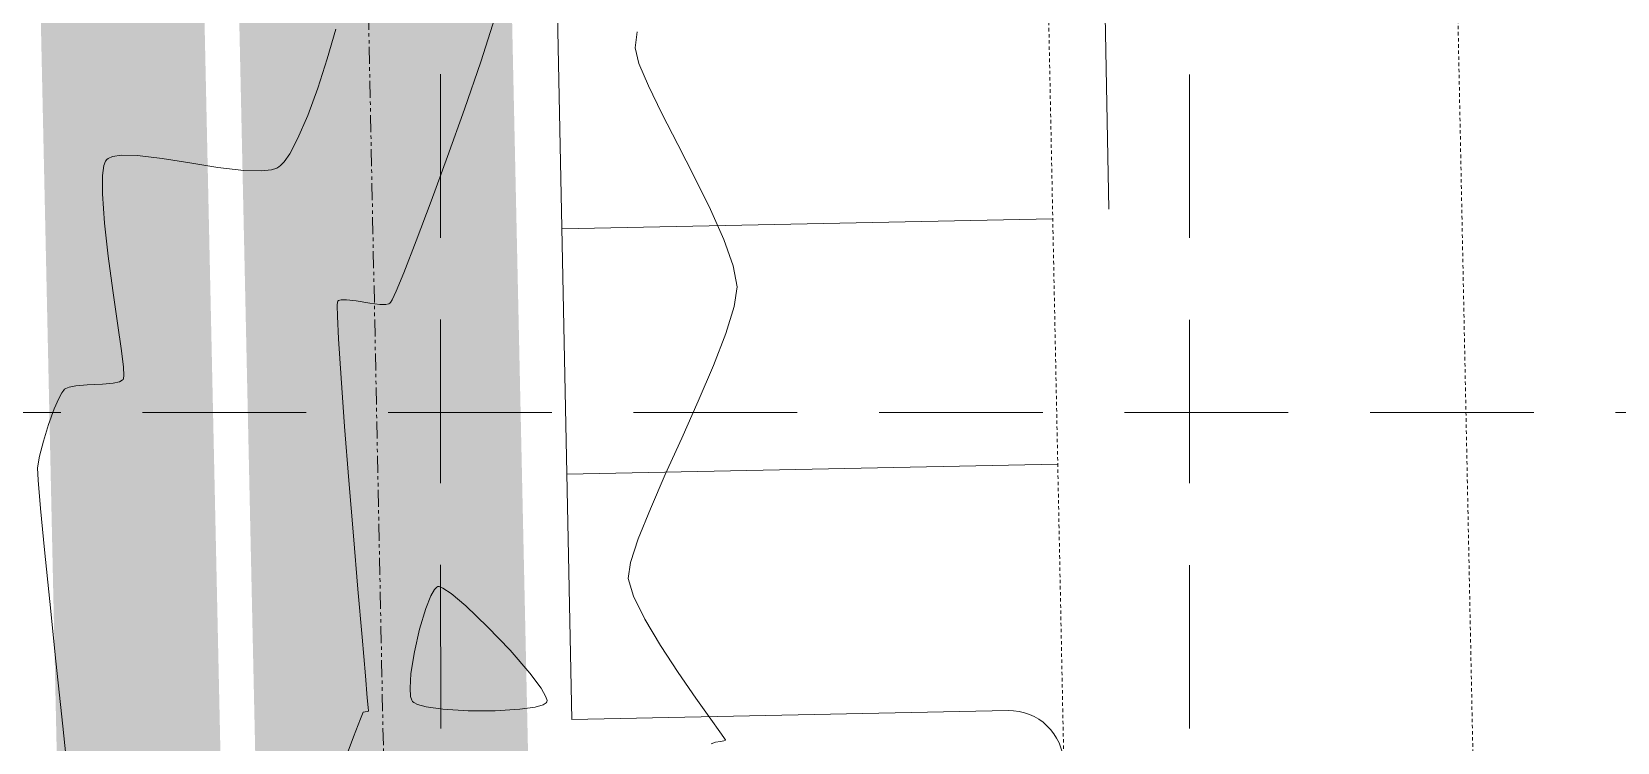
# Model space of a CAD drawing. Extents: x 2140663 to 2528301, y 336313 to 7007653.
# Drawn here: x 2527323.9 to 2527382, y 7007255.5 to 7007281.6 of the extents above; entities that cross this region are included whole.
import ezdxf

# ---------------------------------------------------------------- set-up
doc = ezdxf.new("R2010")
doc.units = 0
doc.header["$MEASUREMENT"] = 0
for name, pattern in [('HIDDEN', [0.375, 0.25, -0.125]), ('PHANTOM2', [1.25, 0.625, -0.125, 0.125, -0.125, 0.125, -0.125]), ('xdrc002pt$0$HIDDEN2', [0.1875, 0.125, -0.0625])]:
    doc.linetypes.add(name, pattern=pattern)
for name, color, linetype in [('1 EXISTING CONTOURS', 43, 'Continuous'), ('1 SILT FENCE', 200, 'Continuous'), ('GRID', 254, 'HIDDEN'), ('LIMITS OF DISTURBANCE', 1, 'HIDDEN'), ('xdrc002ar$0$xdrc002ar$0$C-PKNG-FACE-N', 1, 'Continuous'), ('xdrc002ar$0$xdrc002ar$0$C-PKNG-STRP-N', 6, 'Continuous'), ('xdrc002bs$0$v-rail-road-exist-demo', 14, 'xdrc002bs$0$TRACKS'), ('xdrc002pt$0$V-ESMT-ACCS-N', 2, 'xdrc002pt$0$HIDDEN2'), ('xdrc002pt$0$V-ESMT-WATR-N', 2, 'xdrc002pt$0$HIDDEN2'), ('xdrc002pt$0$v-prop-line', 3, 'PHANTOM2')]:
    doc.layers.add(name, color=color, linetype=linetype)
doc.linetypes.add('xdrc002bs$0$TRACKS', pattern='A,0.15,[130,ltypeshp.shx,S=0.25,R=0,X=0,Y=0],0.15', length=0.3)

msp = doc.modelspace()

# ---------------------------------------------------------------- linework, layer by layer
at = {"layer": '1 EXISTING CONTOURS', "color": 43, "lineweight": 0}
for points, elevation in [([(2527340.877738258, 7007282.12580729), (2527340.340392881, 7007280.482335719)], 602), ([(2527346.071939049, 7007281.582149992), (2527346.001975047, 7007280.99090871)], 603), ([(2527346.001975047, 7007280.99090871), (2527346.140962644, 7007280.419370962)], 603), ([(2527334.71695648, 7007280.591665261), (2527334.368951494, 7007279.512934957)], 601), ([(2527346.487306, 7007279.593610108), (2527346.981731658, 7007278.579454304)], 603), ([(2527339.744788606, 7007278.743920085), (2527339.127813582, 7007277.005209032)], 602), ([(2527333.627432346, 7007277.647675735), (2527333.337882407, 7007277.106796074)], 601), ([(2527326.630981685, 7007276.88776194), (2527326.590881274, 7007276.833732357)], 601), ([(2527326.687112919, 7007276.93384797), (2527326.630981685, 7007276.88776194)], 601), ([(2527326.84236858, 7007277.002521493), (2527326.687112919, 7007276.93384797)], 601), ([(2527327.171639076, 7007277.053025871), (2527326.84236858, 7007277.002521493)], 601), ([(2527328.667024584, 7007276.931335798), (2527327.759520079, 7007277.039827236)], 601), ([(2527339.127813582, 7007277.005209032), (2527338.526355962, 7007275.360851205)], 602), ([(2527326.475733553, 7007276.307859655), (2527326.470996028, 7007275.632725528)], 601), ([(2527332.29094527, 7007276.472180947), (2527331.652881552, 7007276.491808711)], 601), ([(2527332.668830273, 7007276.516457105), (2527332.29094527, 7007276.472180947)], 601), ([(2527332.86172297, 7007276.580308782), (2527332.668830273, 7007276.516457105)], 601), ([(2527332.938240932, 7007276.623782978), (2527332.86172297, 7007276.580308782)], 601), ([(2527333.000940499, 7007276.672860413), (2527332.938240932, 7007276.623782978)], 601), ([(2527326.470996028, 7007275.632725528), (2527326.547971976, 7007274.562522044)], 601), ([(2527348.760767853, 7007275.064898762), (2527349.254788131, 7007273.955444729)], 603), ([(2527326.687803358, 7007273.34284445), (2527326.859147362, 7007272.0829298)], 601), ([(2527326.859147362, 7007272.0829298), (2527327.030661177, 7007270.892015151)], 601), ([(2527337.238819154, 7007272.064257728), (2527337.094132297, 7007271.750146094)], 602), ([(2527335.0908121, 7007271.67460357), (2527335.081039432, 7007271.541020446)], 602), ([(2527335.081039432, 7007271.541020446), (2527335.086516883, 7007271.149634436)], 602), ([(2527335.100036217, 7007271.700008083), (2527335.0908121, 7007271.67460357)], 602), ([(2527335.220195002, 7007271.746136509), (2527335.129418886, 7007271.721208924)], 602), ([(2527335.777509614, 7007271.704185505), (2527335.422598268, 7007271.74759699)], 602), ([(2527336.275093637, 7007271.623549243), (2527335.777509614, 7007271.704185505)], 602), ([(2527336.86650973, 7007271.57722935), (2527336.644619903, 7007271.578265376)], 602), ([(2527336.974336586, 7007271.599972488), (2527336.86650973, 7007271.57722935)], 602), ([(2527337.013462536, 7007271.619925075), (2527336.974336586, 7007271.599972488)], 602), ([(2527337.032747603, 7007271.641637809), (2527337.013462536, 7007271.619925075)], 602), ([(2527337.094132297, 7007271.750146094), (2527337.032747603, 7007271.641637809)], 602), ([(2527327.030661177, 7007270.892015151), (2527327.17100199, 7007269.879337558)], 601), ([(2527327.23976771, 7007269.270933465), (2527327.255431771, 7007268.969014537)], 601), ([(2527325.915739429, 7007268.625703387), (2527325.501213613, 7007268.590416295)], 601), ([(2527326.473588806, 7007268.65387774), (2527325.915739429, 7007268.625703387)], 601), ([(2527326.871355687, 7007268.691344071), (2527326.473588806, 7007268.65387774)], 601), ([(2527327.098161501, 7007268.74305278), (2527326.871355687, 7007268.691344071)], 601), ([(2527327.199872717, 7007268.794089627), (2527327.098161501, 7007268.74305278)], 601), ([(2527327.232793362, 7007268.825641763), (2527327.199872717, 7007268.794089627)], 601), ([(2527327.245013233, 7007268.854359955), (2527327.232793362, 7007268.825641763)], 601), ([(2527327.255431771, 7007268.969014537), (2527327.245013233, 7007268.854359955)], 601), ([(2527325.086705978, 7007268.463019527), (2527325.054068253, 7007268.430656443)], 601), ([(2527325.130799246, 7007268.493118837), (2527325.086705978, 7007268.463019527)], 601), ([(2527325.252062553, 7007268.541613239), (2527325.130799246, 7007268.493118837)], 601), ([(2527324.49891826, 7007267.169142459), (2527324.313011614, 7007266.562799151)], 601), ([(2527324.313011614, 7007266.562799151), (2527324.169481334, 7007266.007033073)], 601), ([(2527324.09074646, 7007265.584705847), (2527324.112215459, 7007265.124357316)], 601), ([(2527335.509295875, 7007265.122994437), (2527335.676077952, 7007263.091772908)], 602), ([(2527347.109759265, 7007265.333743222), (2527346.561412397, 7007264.079738873)], 603), ([(2527338.734089973, 7007261.206481075), (2527338.773335682, 7007261.225473312)], 602), ([(2527339.794232487, 7007260.519102389), (2527340.593651475, 7007259.753309067)], 602), ([(2527345.937986643, 7007260.874899949), (2527346.361593066, 7007260.024865255)], 603), ([(2527338.101572458, 7007259.663438974), (2527338.327985449, 7007260.418439103)], 602), ([(2527346.361593066, 7007260.024865255), (2527346.937964725, 7007259.060009493)], 603), ([(2527335.99107501, 7007259.375106097), (2527336.113415681, 7007257.955059576)], 602), ([(2527346.937964725, 7007259.060009493), (2527347.587103792, 7007258.068453705)], 603), ([(2527336.113415681, 7007257.955059576), (2527336.18261376, 7007257.150421899)], 602), ([(2527342.138269378, 7007258.051704033), (2527342.55650916, 7007257.493489812)], 602), ([(2527337.814121992, 7007257.060938038), (2527337.772925031, 7007257.199055802)], 602), ([(2527337.843330445, 7007257.013165664), (2527337.814121992, 7007257.060938038)], 602), ([(2527338.022513442, 7007256.903012077), (2527337.885082003, 7007256.974120321)], 602), ([(2527342.767712187, 7007256.997004264), (2527342.741177047, 7007256.959896747)], 602), ([(2527342.774777338, 7007257.043486505), (2527342.767712187, 7007256.997004264)], 602), ([(2527348.229012436, 7007257.138318929), (2527348.783692829, 7007256.357726205)], 603), ([(2527335.931086272, 7007256.368820964), (2527335.679675376, 7007255.712686937)], 602), ([(2527336.180001036, 7007256.644302199), (2527336.103359284, 7007256.635971222)], 602), ([(2527336.215439351, 7007256.65098542), (2527336.180001036, 7007256.644302199)], 602), ([(2527336.213438669, 7007256.784847029), (2527336.222401078, 7007256.670341704)], 602), ([(2527336.223095531, 7007256.655037203), (2527336.215439351, 7007256.65098542)], 602), ([(2527336.222401078, 7007256.670341704), (2527336.223095531, 7007256.655037203)], 602), ([(2527340.866845026, 7007256.668640094), (2527339.878460122, 7007256.669592828)], 602), ([(2527341.772815937, 7007256.723343101), (2527340.866845026, 7007256.668640094)], 602), ([(2527349.137996371, 7007255.541338185), (2527348.953476426, 7007255.512865822)], 603), ([(2527349.254055008, 7007255.564804535), (2527349.137996371, 7007255.541338185)], 603), ([(2527349.261386049, 7007255.683909504), (2527349.306949271, 7007255.610787639)], 603), ([(2527349.306949271, 7007255.610787639), (2527349.311377543, 7007255.597651081)], 603)]:
    msp.add_lwpolyline(points, dxfattribs=dict(at, elevation=elevation))
at = {"layer": '1 EXISTING CONTOURS', "color": 43, "lineweight": 0, "extrusion": (0.9615212123135237, -0.2747307013625012, 0), "elevation": 504970.8293780123}
msp.add_lwpolyline([(7431986.498115476, 601.0000000000007), (7431985.36888626, 601.0000000000007)], dxfattribs=at)
at = {"layer": '1 EXISTING CONTOURS', "color": 43, "lineweight": 0, "extrusion": (0.9460167013055666, -0.3241178811033643, 0), "elevation": 119721.2696633469}
msp.add_lwpolyline([(7448160.562977312, 602.0000000000007), (7448158.725361094, 602.0000000000007)], dxfattribs=at)
at = {"layer": '1 EXISTING CONTOURS', "color": 43, "lineweight": 0, "extrusion": (0.9221718594253536, 0.3867803791352218, 0), "elevation": 5040926.06753413}
msp.add_lwpolyline([(5484388.915238723, 603), (5484388.019786485, 603)], dxfattribs=at)
at = {"layer": '1 EXISTING CONTOURS', "color": 43, "lineweight": 0, "extrusion": (0.9386580132763618, -0.3448494368736502, 0), "elevation": -44153.73640680825}
msp.add_lwpolyline([(7448988.900008024, 601.0000000000007), (7448987.830483172, 601.0000000000007)], dxfattribs=at)
at = {"layer": '1 EXISTING CONTOURS', "color": 43, "lineweight": 0, "extrusion": (0.9177707397615309, -0.3971106511258195, 0), "elevation": -463151.7364151357}
msp.add_lwpolyline([(7434706.431338141, 601), (7434705.492823637, 601)], dxfattribs=at)
at = {"layer": '1 EXISTING CONTOURS', "color": 43, "lineweight": 0, "extrusion": (0.8897221528319672, 0.456502454276042, 0), "elevation": 5447476.466856495}
msp.add_lwpolyline([(5080790.883237764, 603.0000000000007), (5080789.605622509, 603.0000000000007)], dxfattribs=at)
at = {"layer": '1 EXISTING CONTOURS', "color": 43, "lineweight": 0, "extrusion": (0.8895938490170152, 0.4567524316203385, 0), "elevation": 5448903.859128082}
msp.add_lwpolyline([(5079258.765561775, 603), (5079257.423981867, 603)], dxfattribs=at)
at = {"layer": '1 EXISTING CONTOURS', "color": 43, "lineweight": 0, "extrusion": (0.9330806234852268, -0.3596672769052263, 0), "elevation": -162088.7061393023}
msp.add_lwpolyline([(7447350.909745013, 601.0000000000007), (7447350.736313256, 601.0000000000007)], dxfattribs=at)
at = {"layer": '1 EXISTING CONTOURS', "color": 43, "lineweight": 0, "extrusion": (-0.02244554488069799, -0.9997480670223918, 0), "elevation": -7062238.924312213}
msp.add_lwpolyline([(2369408.891023306, 601.0000000000007), (2369408.302994158, 601.0000000000007)], dxfattribs=at)
at = {"layer": '1 EXISTING CONTOURS', "color": 43, "lineweight": 0, "extrusion": (-0.1580693984010691, -0.9874280051168918, 0), "elevation": -7318674.803568877}
msp.add_lwpolyline([(1387920.08092636, 601.0000000000003), (1387919.054988878, 601.0000000000003)], dxfattribs=at)
at = {"layer": '1 EXISTING CONTOURS', "color": 43, "lineweight": 0, "extrusion": (-0.1576773897556342, -0.9874906788217547, 0), "elevation": -7318123.240480549}
msp.add_lwpolyline([(1390826.43022162, 601), (1390825.391115288, 601)], dxfattribs=at)
at = {"layer": '1 EXISTING CONTOURS', "color": 43, "lineweight": 0, "extrusion": (0.7253196817318565, -0.6884122015859382, 0), "elevation": -2990770.393613044}
msp.add_lwpolyline([(6822362.751043484, 601), (6822362.561484422, 601)], dxfattribs=at)
at = {"layer": '1 EXISTING CONTOURS', "color": 43, "lineweight": 0, "extrusion": (0.8206134934539148, -0.5714835906317537, 0), "elevation": -1930580.042021283}
msp.add_lwpolyline([(7194595.676863939, 601), (7194595.315616235, 601)], dxfattribs=at)
at = {"layer": '1 EXISTING CONTOURS', "color": 43, "lineweight": 0, "extrusion": (0.9896569041094547, -0.1434545647530589, 0), "elevation": 1495960.322799899}
msp.add_lwpolyline([(7297356.264492773, 601), (7297355.896641156, 601)], dxfattribs=at)
at = {"layer": '1 EXISTING CONTOURS', "color": 43, "lineweight": 0, "extrusion": (-0.1190511601571115, -0.9928881212227519, 0), "elevation": -7258323.35621765}
msp.add_lwpolyline([(1675133.180644876, 601.0000000000003), (1675132.227154013, 601.0000000000003)], dxfattribs=at)
at = {"layer": '1 EXISTING CONTOURS', "color": 43, "lineweight": 0, "extrusion": (0.8971837317242818, 0.4416575047809014, 0), "elevation": 5362311.813031057}
msp.add_lwpolyline([(5170591.964651954, 603), (5170590.644552547, 603)], dxfattribs=at)
at = {"layer": '1 EXISTING CONTOURS', "color": 43, "lineweight": 0, "extrusion": (0.9356312040460781, -0.3529791070520833, 0), "elevation": -108765.0112948534}
msp.add_lwpolyline([(7448323.179207085, 602), (7448321.623726734, 602)], dxfattribs=at)
at = {"layer": '1 EXISTING CONTOURS', "color": 43, "lineweight": 0, "extrusion": (0.9934922089726569, 0.1139000909158134, 0), "elevation": 3309008.444683244}
msp.add_lwpolyline([(6673809.960409976, 601), (6673808.732742981, 601)], dxfattribs=at)
at = {"layer": '1 EXISTING CONTOURS', "color": 43, "lineweight": 0, "extrusion": (0.9309013425670103, -0.3652707083889127, 0), "elevation": -206849.5871426039}
msp.add_lwpolyline([(7446243.219668304, 602.0000000000003), (7446241.960989876, 602.0000000000003)], dxfattribs=at)
at = {"layer": '1 EXISTING CONTOURS', "color": 43, "lineweight": 0, "extrusion": (0.9418133120785641, 0.336136408607585, 0), "elevation": 4735691.073943958}
msp.add_lwpolyline([(5750009.790817721, 603.0000000000007), (5750008.762261227, 603.0000000000007)], dxfattribs=at)
at = {"layer": '1 EXISTING CONTOURS', "color": 43, "lineweight": 0, "extrusion": (0.9231969719195304, -0.3843271406479248, 0), "elevation": -359854.7503009443}
msp.add_lwpolyline([(7440417.370819548, 602), (7440416.64558744, 602)], dxfattribs=at)
at = {"layer": '1 EXISTING CONTOURS', "color": 43, "lineweight": 0, "extrusion": (0.9839590916164105, 0.1783942432518729, 0), "elevation": 3736865.778856274}
msp.add_lwpolyline([(6444005.34331919, 603), (6444004.568760356, 603)], dxfattribs=at)
at = {"layer": '1 EXISTING CONTOURS', "color": 43, "lineweight": 0, "extrusion": (0.9898150187814407, -0.142359504757134, 0), "elevation": 1504056.925486054}
msp.add_lwpolyline([(7295695.545750858, 603.0000000000003), (7295694.811465571, 603.0000000000003)], dxfattribs=at)
at = {"layer": '1 EXISTING CONTOURS', "color": 43, "lineweight": 0, "extrusion": (0.5851281747392044, -0.810940823442973, 0), "elevation": -4203667.708454681}
msp.add_lwpolyline([(6149671.343099927, 602), (6149671.306867111, 602)], dxfattribs=at)
at = {"layer": '1 EXISTING CONTOURS', "color": 43, "lineweight": 0, "extrusion": (0.00721551307550306, -0.9999739678466922, 0), "elevation": -6988853.311436649}
msp.add_lwpolyline([(2577830.691533477, 602.0000000000007), (2577830.489124942, 602.0000000000007)], dxfattribs=at)
at = {"layer": '1 EXISTING CONTOURS', "color": 43, "lineweight": 0, "extrusion": (-0.1216358062829739, -0.9925747985063347, 0), "elevation": -7262655.80539277}
msp.add_lwpolyline([(1656235.532525199, 602), (1656235.160234601, 602)], dxfattribs=at)
at = {"layer": '1 EXISTING CONTOURS', "color": 43, "lineweight": 0, "extrusion": (0.9552294597939738, -0.2958659817243496, 0), "elevation": 340985.5648521867}
msp.add_lwpolyline([(7441308.948142836, 603.0000000000007), (7441307.914025507, 603.0000000000007)], dxfattribs=at)
at = {"layer": '1 EXISTING CONTOURS', "color": 43, "lineweight": 0, "extrusion": (0.9988198879994459, 0.04856780144061087, 0), "elevation": 2864680.301887831}
msp.add_lwpolyline([(6876254.676203774, 602.0000000000007), (6876253.841403127, 602.0000000000007)], dxfattribs=at)
at = {"layer": '1 EXISTING CONTOURS', "color": 43, "lineweight": 0, "extrusion": (0.9978645203843914, 0.06531767722468765, 0), "elevation": 2979636.675130462}
msp.add_lwpolyline([(6827226.772830448, 602), (6827225.321629331, 602)], dxfattribs=at)
at = {"layer": '1 EXISTING CONTOURS', "color": 43, "lineweight": 0, "extrusion": (0.9326225840928083, -0.360853315961005, 0), "elevation": -171533.7379825204}
msp.add_lwpolyline([(7447141.116127044, 603.0000000000007), (7447139.851335135, 603.0000000000007)], dxfattribs=at)
at = {"layer": '1 EXISTING CONTOURS', "color": 43, "lineweight": 0, "extrusion": (0.9936730729410145, 0.1123112822113681, 0), "elevation": 3298332.421286369}
msp.add_lwpolyline([(6679088.0387855, 601.0000000000007), (6679087.426507571, 601.0000000000007)], dxfattribs=at)
at = {"layer": '1 EXISTING CONTOURS', "color": 43, "lineweight": 0, "extrusion": (0.9196976687821827, -0.3926273016954105, 0), "elevation": -426848.3838523426}
msp.add_lwpolyline([(7436875.435679477, 603.0000000000003), (7436874.019921754, 603.0000000000003)], dxfattribs=at)
at = {"layer": '1 EXISTING CONTOURS', "color": 43, "lineweight": 0, "extrusion": (0.1922244554621135, -0.9813509865090543, 0), "elevation": -6390776.17569264}
msp.add_lwpolyline([(3827161.762915014, 601), (3827161.509029234, 601)], dxfattribs=at)
at = {"layer": '1 EXISTING CONTOURS', "color": 43, "lineweight": 0, "extrusion": (0.9972582485433105, 0.07399990346161771, 0), "elevation": 3038943.116564995}
msp.add_lwpolyline([(6801034.115659281, 602), (6801032.335604182, 602)], dxfattribs=at)
at = {"layer": '1 EXISTING CONTOURS', "color": 43, "lineweight": 0, "extrusion": (0.9182678223453636, -0.3959598545876888, 0), "elevation": -453835.7636350007}
msp.add_lwpolyline([(7435268.027912285, 601), (7435267.613741879, 601)], dxfattribs=at)
at = {"layer": '1 EXISTING CONTOURS', "color": 43, "lineweight": 0, "extrusion": (0.8782942224176876, -0.4781205484683852, 0), "elevation": -1130584.048063311}
msp.add_lwpolyline([(7362809.300882033, 601), (7362809.060237375, 601)], dxfattribs=at)
at = {"layer": '1 EXISTING CONTOURS', "color": 43, "lineweight": 0, "extrusion": (0.8064204429608081, -0.5913425988163666, 0), "elevation": -2105609.734780595}
msp.add_lwpolyline([(7145319.477321692, 601.0000000000007), (7145319.358551259, 601.0000000000007)], dxfattribs=at)
at = {"layer": '1 EXISTING CONTOURS', "color": 43, "lineweight": 0, "extrusion": (0.9133146121661565, -0.4072547350292975, 0), "elevation": -545478.9371785242}
msp.add_lwpolyline([(7429114.850376124, 603.0000000000007), (7429113.366433942, 603.0000000000007)], dxfattribs=at)
at = {"layer": '1 EXISTING CONTOURS', "color": 43, "lineweight": 0, "extrusion": (0.9413033195630918, -0.3375619359162168, 0), "elevation": 13592.26934700878}
msp.add_lwpolyline([(7449093.007777996, 601.0000000000007), (7449092.397922597, 601.0000000000007)], dxfattribs=at)
at = {"layer": '1 EXISTING CONTOURS', "color": 43, "lineweight": 0, "extrusion": (0.9968889702406233, 0.07881865903826209, 0), "elevation": 3071776.133834532}
msp.add_lwpolyline([(6786266.092576684, 602.0000000000007), (6786264.116882473, 602.0000000000007)], dxfattribs=at)
at = {"layer": '1 EXISTING CONTOURS', "color": 43, "lineweight": 0, "extrusion": (0.9121358859658624, -0.409887942654174, 0), "elevation": -566909.5761763947}
msp.add_lwpolyline([(7427508.748878881, 603.0000000000007), (7427507.280583945, 603.0000000000007)], dxfattribs=at)
at = {"layer": '1 EXISTING CONTOURS', "color": 43, "lineweight": 0, "extrusion": (0.9830620186891283, -0.1832732042903594, 0), "elevation": 1200272.305508281}
msp.add_lwpolyline([(7351767.865186955, 601), (7351767.43558311, 601)], dxfattribs=at)
at = {"layer": '1 EXISTING CONTOURS', "color": 43, "lineweight": 0, "extrusion": (0.9962461749612568, 0.08656534453847624, 0), "elevation": 3124423.299444446}
msp.add_lwpolyline([(6762182.394546063, 601.0000000000007), (6762181.354615676, 601.0000000000007)], dxfattribs=at)
at = {"layer": '1 EXISTING CONTOURS', "color": 43, "lineweight": 0, "extrusion": (0.9953291183577746, 0.09653986818478232, 0), "elevation": 3191999.721440608}
msp.add_lwpolyline([(6730546.441794032, 601), (6730544.918806017, 601)], dxfattribs=at)
at = {"layer": '1 EXISTING CONTOURS', "color": 43, "lineweight": 0, "extrusion": (0.9272831372040687, -0.374360766449932, 0), "elevation": -279678.9033397185}
msp.add_lwpolyline([(7443857.21489259, 603.0000000000007), (7443856.029207689, 603.0000000000007)], dxfattribs=at)
at = {"layer": '1 EXISTING CONTOURS', "color": 43, "lineweight": 0, "extrusion": (0.9964799959367638, 0.08383088749301981, 0), "elevation": 3105864.528109402}
msp.add_lwpolyline([(6770728.704499318, 602.0000000000007), (6770726.73737914, 602.0000000000007)], dxfattribs=at)
at = {"layer": '1 EXISTING CONTOURS', "color": 43, "lineweight": 0, "extrusion": (0.9498070050269176, -0.3128364639900487, 0), "elevation": 208363.673568584}
msp.add_lwpolyline([(7446193.487419054, 603.0000000000007), (7446192.565475645, 603.0000000000007)], dxfattribs=at)
at = {"layer": '1 EXISTING CONTOURS', "color": 43, "lineweight": 0, "extrusion": (0.9949066606676088, 0.1008004789632844, 0), "elevation": 3220787.25227772}
msp.add_lwpolyline([(6716816.701482016, 601), (6716814.791864194, 601)], dxfattribs=at)
at = {"layer": '1 EXISTING CONTOURS', "color": 43, "lineweight": 0, "extrusion": (0.9902453684843138, -0.1393345262143093, 0), "elevation": 1526338.956440578}
msp.add_lwpolyline([(7291055.37852098, 603.0000000000003), (7291054.79016941, 603.0000000000003)], dxfattribs=at)
at = {"layer": '1 EXISTING CONTOURS', "color": 43, "lineweight": 0, "extrusion": (0.996368963712705, 0.08514040257169611, 0), "elevation": 3114760.026502056}
msp.add_lwpolyline([(6766639.121198493, 602.0000000000007), (6766637.358326538, 602.0000000000007)], dxfattribs=at)
at = {"layer": '1 EXISTING CONTOURS', "color": 43, "lineweight": 0, "extrusion": (0.8661037049964737, -0.4998643537914873, 0), "elevation": -1313742.683076152}
msp.add_lwpolyline([(7332341.05021474, 602), (7332341.319965186, 602)], dxfattribs=at)
at = {"layer": '1 EXISTING CONTOURS', "color": 43, "lineweight": 0, "extrusion": (0.7154328728980742, -0.6986814756216227, 0), "elevation": -3087702.38849378}
msp.add_lwpolyline([(6779029.652531017, 602.0000000000007), (6779029.77222965, 602.0000000000007)], dxfattribs=at)
at = {"layer": '1 EXISTING CONTOURS', "color": 43, "lineweight": 0, "extrusion": (0.01928236217711735, -0.9998140779709349, 0), "elevation": -6957225.359676356}
msp.add_lwpolyline([(2661985.434202057, 602.0000000000007), (2661985.480383237, 602.0000000000007)], dxfattribs=at)
at = {"layer": '1 EXISTING CONTOURS', "color": 43, "lineweight": 0, "extrusion": (-0.3629189622831286, -0.9318207052943914, 0), "elevation": -7446730.279846164}
msp.add_lwpolyline([(-188041.3314066562, 602), (-188041.1847009133, 602)], dxfattribs=at)
at = {"layer": '1 EXISTING CONTOURS', "color": 43, "lineweight": 0, "extrusion": (-0.5569492619219119, -0.8305465186518077, 0), "elevation": -7227455.938908657}
msp.add_lwpolyline([(-1803616.366929347, 602), (-1803616.004783509, 602)], dxfattribs=at)
at = {"layer": '1 EXISTING CONTOURS', "color": 43, "lineweight": 0, "extrusion": (0.9591557826707225, 0.2828783918388143, 0), "elevation": 4406321.158715992}
msp.add_lwpolyline([(6006123.908932629, 603), (6006123.234284572, 603)], dxfattribs=at)
at = {"layer": '1 EXISTING CONTOURS', "color": 43, "lineweight": 0, "extrusion": (0.9946893272841951, 0.1029229915369527, 0), "elevation": 3235110.979168567}
msp.add_lwpolyline([(6709927.602076148, 601.0000000000007), (6709925.402315766, 601.0000000000007)], dxfattribs=at)
at = {"layer": '1 EXISTING CONTOURS', "color": 43, "lineweight": 0, "extrusion": (0.9283911884430157, -0.3716043611441676, 0), "elevation": -257569.8972488809}
msp.add_lwpolyline([(7444648.772370583, 602), (7444649.277301888, 602)], dxfattribs=at)
at = {"layer": '1 EXISTING CONTOURS', "color": 43, "lineweight": 0, "extrusion": (0.6440591851510596, 0.7649756636799325, 0), "elevation": 6988140.174651762}
msp.add_lwpolyline([(2579737.765935777, 602.0000000000007), (2579737.063636575, 602.0000000000007)], dxfattribs=at)
at = {"layer": '1 EXISTING CONTOURS', "color": 43, "lineweight": 0, "extrusion": (0.9749118500098917, -0.2225912952257799, 0), "elevation": 904176.8597362493}
msp.add_lwpolyline([(7394023.087719286, 602.0000000000003), (7394023.943485459, 602.0000000000003)], dxfattribs=at)
at = {"layer": '1 EXISTING CONTOURS', "color": 43, "lineweight": 0, "extrusion": (0.7247273519175406, 0.689035750438676, 0), "elevation": 6659885.338470785}
msp.add_lwpolyline([(3336924.782653266, 602.0000000000007), (3336923.587519757, 602.0000000000007)], dxfattribs=at)
at = {"layer": '1 EXISTING CONTOURS', "color": 43, "lineweight": 0, "extrusion": (0.9877912214729943, -0.1557835125451031, 0), "elevation": 1404866.808550511}
msp.add_lwpolyline([(7315425.5280149, 602.0000000000007), (7315426.335193426, 602.0000000000007)], dxfattribs=at)
at = {"layer": '1 EXISTING CONTOURS', "color": 43, "lineweight": 0, "extrusion": (0.7570043572821777, 0.6534098277924789, 0), "elevation": 6491820.28787417}
msp.add_lwpolyline([(3653135.790039726, 602), (3653134.686401307, 602)], dxfattribs=at)
at = {"layer": '1 EXISTING CONTOURS', "color": 43, "lineweight": 0, "extrusion": (0.9945833166031378, 0.1039424183608527, 0), "elevation": 3241986.443009726}
msp.add_lwpolyline([(6706606.135410109, 601), (6706603.742011453, 601)], dxfattribs=at)
at = {"layer": '1 EXISTING CONTOURS', "color": 43, "lineweight": 0, "extrusion": (0.9978980930517802, -0.06480274595740983, 0), "elevation": 2067935.994395789}
msp.add_lwpolyline([(7156307.32169677, 602), (7156307.855925514, 602)], dxfattribs=at)
at = {"layer": '1 EXISTING CONTOURS', "color": 43, "lineweight": 0, "extrusion": (0.8230322775057484, 0.567994604009317, 0), "elevation": 6060173.412445145}
msp.add_lwpolyline([(4331679.775219063, 603), (4331678.645087473, 603)], dxfattribs=at)
at = {"layer": '1 EXISTING CONTOURS', "color": 43, "lineweight": 0, "extrusion": (0.9964639966580169, 0.08402085077129336, 0), "elevation": 3107155.220777402}
msp.add_lwpolyline([(6770130.529471592, 602.0000000000007), (6770130.162599462, 602.0000000000007)], dxfattribs=at)
at = {"layer": '1 EXISTING CONTOURS', "color": 43, "lineweight": 0, "extrusion": (0.9972661695752733, 0.07389307830008564, 0), "elevation": 3038216.264906519}
msp.add_lwpolyline([(6801347.778185626, 602.0000000000007), (6801348.078663964, 602.0000000000007)], dxfattribs=at)
at = {"layer": '1 EXISTING CONTOURS', "color": 43, "lineweight": 0, "extrusion": (-0.6830398900448341, -0.7303810708168311, 0), "elevation": -6844240.443379264}
msp.add_lwpolyline([(-2940316.282296903, 602), (-2940316.339460977, 602)], dxfattribs=at)
at = {"layer": '1 EXISTING CONTOURS', "color": 43, "lineweight": 0, "extrusion": (0.8666897063814843, 0.4988476248839686, 0), "elevation": 5685975.535804139}
msp.add_lwpolyline([(4812359.10798937, 602.0000000000007), (4812358.749873364, 602.0000000000007)], dxfattribs=at)
at = {"layer": '1 EXISTING CONTOURS', "color": 43, "lineweight": 0, "extrusion": (0.5255649013320117, -0.8507535098298878, 0), "elevation": -4633165.814513178}
msp.add_lwpolyline([(5832914.02033565, 602.0000000000007), (5832913.891410114, 602.0000000000007)], dxfattribs=at)
at = {"layer": '1 EXISTING CONTOURS', "color": 43, "lineweight": 0, "extrusion": (0.9620152697383593, 0.2729956424381753, 0), "elevation": 4344292.979514744}
msp.add_lwpolyline([(6051134.855494863, 602.0000000000007), (6051134.710353869, 602.0000000000007)], dxfattribs=at)
at = {"layer": '1 EXISTING CONTOURS', "color": 43, "lineweight": 0, "extrusion": (0.9287656521518323, -0.3706674566009026, 0), "elevation": -250059.0917392438}
msp.add_lwpolyline([(7444900.486221036, 602.0000000000007), (7444900.212734908, 602.0000000000007)], dxfattribs=at)
at = {"layer": '1 EXISTING CONTOURS', "color": 43, "lineweight": 0, "extrusion": (0.1823037260378237, -0.9832422648934119, 0), "elevation": -6429088.096849426}
msp.add_lwpolyline([(3762432.668454694, 602.0000000000003), (3762432.596345704, 602.0000000000003)], dxfattribs=at)
at = {"layer": '1 EXISTING CONTOURS', "color": 43, "lineweight": 0, "extrusion": (-0.2657716386729906, -0.9640360138900794, 0), "elevation": -7426942.780807461}
msp.add_lwpolyline([(574115.0592167336, 602.0000000000007), (574114.7232605494, 602.0000000000007)], dxfattribs=at)
at = {"layer": '1 EXISTING CONTOURS', "color": 43, "lineweight": 0, "extrusion": (-0.1423832742001585, -0.9898115998653697, 0), "elevation": -7295714.786230356}
msp.add_lwpolyline([(1503873.253678383, 602.0000000000007), (1503872.643739257, 602.0000000000007)], dxfattribs=at)
at = {"layer": '1 EXISTING CONTOURS', "color": 43, "lineweight": 0, "extrusion": (-0.0615908411510583, -0.9981014819577743, 0), "elevation": -7149614.255368076}
msp.add_lwpolyline([(2090958.845660443, 602), (2090957.915546608, 602)], dxfattribs=at)
at = {"layer": '1 EXISTING CONTOURS', "color": 43, "lineweight": 0, "extrusion": (0.1448101886654493, -0.9894594530644887, 0), "elevation": -6567411.566017982}
msp.add_lwpolyline([(3515424.952152739, 602.0000000000007), (3515424.376372044, 602.0000000000007)], dxfattribs=at)
at = {"layer": '1 EXISTING CONTOURS', "color": 43, "lineweight": 0, "extrusion": (0.2834676045285269, -0.9589818127487397, 0), "elevation": -6003412.155246411}
msp.add_lwpolyline([(4410005.943716886, 602.0000000000007), (4410005.642391455, 602.0000000000007)], dxfattribs=at)
at = {"layer": '1 EXISTING CONTOURS', "color": 43, "lineweight": 0, "extrusion": (0.994552716059587, 0.1042348069432609, 0), "elevation": 3243957.947169315}
msp.add_lwpolyline([(6705650.355186881, 601.0000000000007), (6705647.864660188, 601.0000000000007)], dxfattribs=at)
at = {"layer": '1 EXISTING CONTOURS', "color": 43, "lineweight": 0, "extrusion": (0.8134526408943068, 0.5816311554774881, 0), "elevation": 6131517.154627212}
msp.add_lwpolyline([(4230086.396261917, 603), (4230085.833738008, 603)], dxfattribs=at)
at = {"layer": '1 EXISTING CONTOURS', "color": 43, "lineweight": 0, "extrusion": (0.8207435635465733, 0.5712967730495878, 0), "elevation": 6077528.199267671}
msp.add_lwpolyline([(4307293.786751155, 603.0000000000007), (4307293.523294758, 603.0000000000007)], dxfattribs=at)
at = {"layer": '1 EXISTING CONTOURS', "color": 43, "lineweight": 0, "extrusion": (0.9365120551667074, -0.3506353811688575, 0), "elevation": -90111.44629670493}
msp.add_lwpolyline([(7448552.757951725, 602), (7448551.778516844, 602)], dxfattribs=at)
at = {"layer": '1 EXISTING CONTOURS', "color": 43, "lineweight": 0, "extrusion": (-0.3190824577564474, 0.9477269570673321, 0), "elevation": 5834532.228918168}
msp.add_lwpolyline([(-4631129.044298163, 603.0000000000003), (-4631128.875770874, 603.0000000000003)], dxfattribs=at)
at = {"layer": '1 EXISTING CONTOURS', "color": 43, "lineweight": 0, "extrusion": (0.3991496680313208, -0.9168857848775313, 0), "elevation": -5416062.402617995}
msp.add_lwpolyline([(5114234.388162326, 603), (5114234.336966227, 603)], dxfattribs=at)
at = {"layer": '1 EXISTING CONTOURS', "color": 43, "lineweight": 0, "extrusion": (0.7670490601303941, -0.641588450140025, 0), "elevation": -2557173.344718629}
msp.add_lwpolyline([(6996426.947920882, 603.0000000000007), (6996426.931739859, 603.0000000000007)], dxfattribs=at)
at = {"layer": '1 SILT FENCE', "color": 200, "linetype": 'Continuous', "lineweight": 0, "const_width": 10}
msp.add_lwpolyline([(2527349.882174684, 7006666.896567727), (2527332.665792525, 7007457.699583834), (2527360.286020877, 7007457.772928173)], dxfattribs=at)
at = {"layer": 'GRID', "color": 253, "linetype": 'HIDDEN', "lineweight": 0, "ltscale": 24}
for p, q in [((2527339.208465025, 7006032.020494846), (2527338.773547749, 7007623.404141763)), ((2527366.415647264, 7006032.016217309), (2527366.29970966, 7007623.616497753)), ((2527228.947377252, 7007267.615853484), (2528272.331315909, 7007267.615853484))]:
    msp.add_line(p, q, dxfattribs=at)
at = {"layer": 'LIMITS OF DISTURBANCE', "ltscale": 70, "const_width": 6}
msp.add_lwpolyline([(2527323.279507909, 7007478.034385583), (2527323.279507909, 7007463.102355542), (2527345.362386929, 7006446.874516389, 0.3527120601780434), (2527681.725039883, 7006131.321992346), (2528205.897920626, 7006144.525554366), (2528183.386823632, 7007495.015237641)], format="xyb", close=True, dxfattribs=at)
at = {"layer": 'xdrc002ar$0$xdrc002ar$0$C-PKNG-FACE-N', "color": 7, "lineweight": 0}
for p, q in [((2527343.680036056, 7007256.352928651), (2527340.574363344, 7007409.320143657)), ((2527359.676633041, 7007256.677705401), (2527343.680036056, 7007256.352928651))]:
    msp.add_line(p, q, dxfattribs=at)
msp.add_arc((2527359.717229571, 7007254.678088267), 1.9999912000032, 1.163108878573258, 91.16310855847416, dxfattribs=at)
at = {"layer": 'xdrc002ar$0$xdrc002ar$0$C-PKNG-STRP-N', "color": 7, "lineweight": 0}
for p, q in [((2527361.310846071, 7007274.714486863), (2527343.31466196, 7007274.349112767)), ((2527361.493534135, 7007265.716344818), (2527343.497350023, 7007265.350970722))]:
    msp.add_line(p, q, dxfattribs=at)
at = {"layer": 'xdrc002bs$0$v-rail-road-exist-demo', "color": 7, "lineweight": 0, "ltscale": 0.1}
msp.add_line((2527363.370908333, 7007275.076336416), (2527361.120537082, 7007394.617472672), dxfattribs=at)
at = {"layer": 'xdrc002pt$0$V-ESMT-ACCS-N', "color": 7, "lineweight": 0}
msp.add_line((2527365.724683898, 7007057.540722509), (2527357.613571269, 7007456.987704438), dxfattribs=at)
at = {"layer": 'xdrc002pt$0$V-ESMT-WATR-N', "color": 7, "lineweight": 0}
msp.add_line((2527375.84150229, 7007298.21753618), (2527380.728470921, 7007057.570601746), dxfattribs=at)
at = {"layer": 'xdrc002pt$0$v-prop-line', "color": 7, "lineweight": 0}
msp.add_line((2527352.351449143, 7006488.063281032), (2527332.689739998, 7007456.483707082), dxfattribs=at)

doc.saveas('drawing.dxf')
